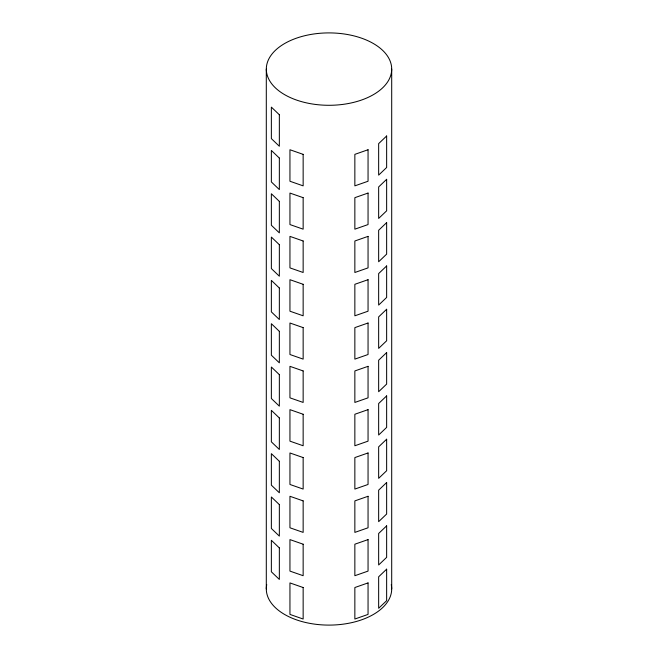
<?xml version="1.0" encoding="UTF-8"?>
<svg xmlns="http://www.w3.org/2000/svg" width="658" height="658" viewBox="0 0 658 658"><rect width="100%" height="100%" fill="white"/><g stroke="black" fill="none" stroke-linecap="round" stroke-linejoin="round"><path stroke-width="0.99" d="M391.699 69.098A62.699 36.198 0 0 1 297.655 100.444A62.699 36.198 0 0 1 297.655 37.753A62.699 36.198 0 0 1 391.699 69.098L391.699 588.902M266.301 69.098L266.301 588.902M391.255 584.6A62.699 36.198 0 0 1 329 625.1A62.699 36.198 0 0 1 266.745 584.6M386.641 136L378.654 143.625L378.654 175.127L386.641 167.502L386.641 136M386.641 179.321L378.654 186.946L378.654 218.448L386.641 210.823L386.641 179.321M386.641 222.634L378.654 230.259L378.654 261.761L386.641 254.136L386.641 222.634M386.641 265.955L378.654 273.58L378.654 305.082L386.641 297.457L386.641 265.955M386.641 309.268L378.654 316.893L378.654 348.395L386.641 340.77L386.641 309.268M386.641 352.589L378.654 360.214L378.654 391.716L386.641 384.091L386.641 352.589M386.641 395.902L378.654 403.527L378.654 435.028L386.641 427.404L386.641 395.902M386.641 439.223L378.654 446.848L378.654 478.35L386.641 470.725L386.641 439.223M386.641 482.536L378.654 490.161L378.654 521.662L386.641 514.038L386.641 482.536M386.641 525.857L378.654 533.482L378.654 564.983L386.641 557.359L386.641 525.857M386.641 569.17L378.654 576.795L378.654 608.296L386.641 600.672L386.641 569.17M368.052 149.744L354.851 154.359L354.851 185.86L368.052 181.246L368.052 149.744M368.052 193.065L354.851 197.671L354.851 229.173L368.052 224.567L368.052 193.065M368.052 236.378L354.851 240.993L354.851 272.494L368.052 267.88L368.052 236.378M368.052 279.699L354.851 284.305L354.851 315.807L368.052 311.201L368.052 279.699M368.052 323.012L354.851 327.626L354.851 359.128L368.052 354.514L368.052 323.012M368.052 366.333L354.851 370.939L354.851 402.441L368.052 397.835L368.052 366.333M368.052 409.646L354.851 414.26L354.851 445.762L368.052 441.148L368.052 409.646M368.052 452.967L354.851 457.573L354.851 489.075L368.052 484.469L368.052 452.967M368.052 496.28L354.851 500.894L354.851 532.396L368.052 527.782L368.052 496.28M368.052 539.601L354.851 544.207L354.851 575.709L368.052 571.103L368.052 539.601M368.052 582.914L354.851 587.528L354.851 619.03L368.052 614.416L368.052 582.914M303.149 154.359L289.948 149.744L289.948 181.246L303.149 185.86L303.149 154.359M303.149 197.671L289.948 193.065L289.948 224.567L303.149 229.173L303.149 197.671M303.149 240.993L289.948 236.378L289.948 267.88L303.149 272.494L303.149 240.993M303.149 284.305L289.948 279.699L289.948 311.201L303.149 315.807L303.149 284.305M303.149 327.626L289.948 323.012L289.948 354.514L303.149 359.128L303.149 327.626M303.149 370.939L289.948 366.333L289.948 397.835L303.149 402.441L303.149 370.939M303.149 414.26L289.948 409.646L289.948 441.148L303.149 445.762L303.149 414.26M303.149 457.573L289.948 452.967L289.948 484.469L303.149 489.075L303.149 457.573M303.149 500.894L289.948 496.28L289.948 527.782L303.149 532.396L303.149 500.894M303.149 544.207L289.948 539.601L289.948 571.103L303.149 575.709L303.149 544.207M303.149 587.528L289.948 582.914L289.948 614.416L303.149 619.03L303.149 587.528M279.346 114.747L271.359 107.122L271.359 138.624L279.346 146.249L279.346 114.747M279.346 158.068L271.359 150.443L271.359 181.945L279.346 189.57L279.346 158.068M279.346 201.381L271.359 193.756L271.359 225.258L279.346 232.883L279.346 201.381M279.346 244.702L271.359 237.077L271.359 268.579L279.346 276.204L279.346 244.702M279.346 288.015L271.359 280.39L271.359 311.892L279.346 319.517L279.346 288.015M279.346 331.336L271.359 323.711L271.359 355.213L279.346 362.838L279.346 331.336M279.346 374.649L271.359 367.024L271.359 398.526L279.346 406.151L279.346 374.649M279.346 417.97L271.359 410.345L271.359 441.847L279.346 449.472L279.346 417.97M279.346 461.283L271.359 453.658L271.359 485.16L279.346 492.784L279.346 461.283M279.346 504.604L271.359 496.979L271.359 528.481L279.346 536.106L279.346 504.604M279.346 547.917L271.359 540.292L271.359 571.794L279.346 579.418L279.346 547.917"/></g></svg>
